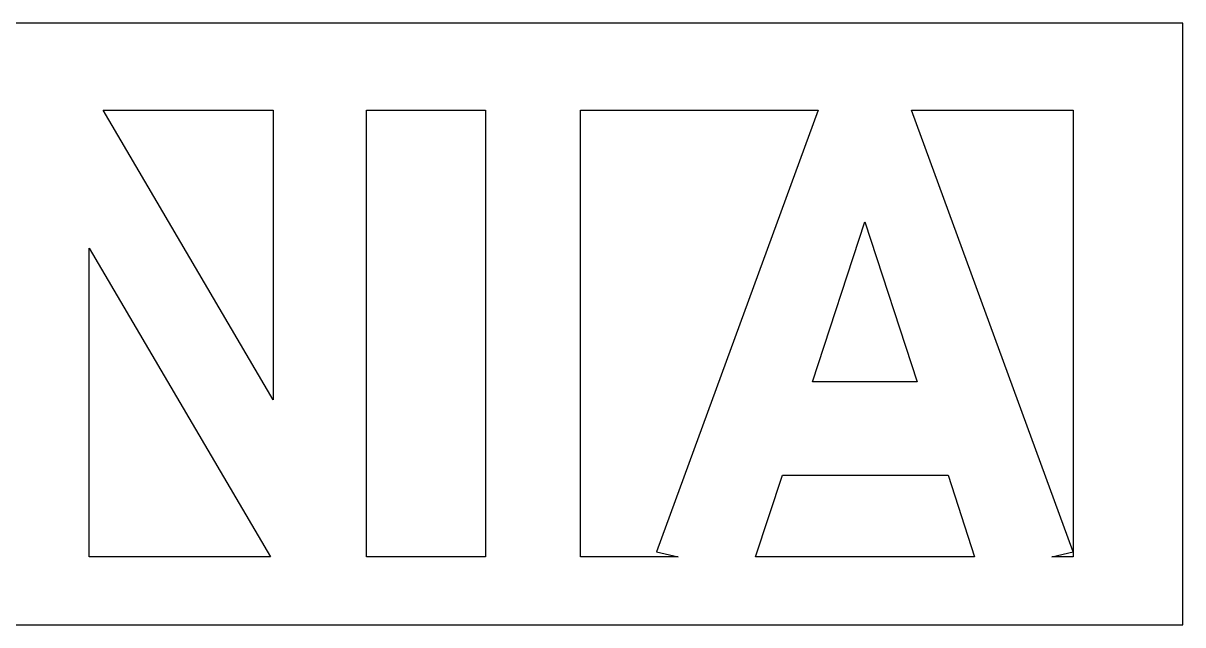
# Model space of a CAD drawing. Extents: x 0 to 338, y -186 to -55.
# Drawn here: x 266 to 337.4, y -186.4 to -149.3 of the extents above; entities that cross this region are included whole.
import ezdxf

# ---------------------------------------------------------------- set-up
doc = ezdxf.new("R2010")
doc.units = 0
doc.layers.add('CALQUE_1', color=7, linetype='CONTINUOUS')

# ---------------------------------------------------------------- blocks, each defined once
blk = doc.blocks.new('BLOCK_6')
at = {"layer": 'CALQUE_1', "color": 250}
for points in [[(0, -149.259), (0, -186.377), (337.44, -186.377), (337.44, -149.259), (0, -149.259)], [(270.892, -154.618), (281.372, -154.618), (281.372, -172.505), (270.892, -154.618)], [(287.134, -154.618), (294.459, -154.618), (294.459, -182.185), (287.134, -182.185), (287.134, -154.618)], [(305.006, -181.881), (306.333, -182.185), (300.319, -182.185), (300.319, -154.618), (314.974, -154.618), (305.006, -181.881)], [(330.691, -181.881), (330.691, -182.185), (329.364, -182.185), (330.691, -181.881), (320.723, -154.618), (330.691, -154.618), (330.691, -181.881)], [(314.626, -171.382), (317.848, -161.519), (321.071, -171.382), (314.626, -171.382)], [(270.043, -163.13), (281.207, -182.185), (270.043, -182.185), (270.043, -163.13)], [(322.976, -177.144), (324.602, -182.185), (311.103, -182.185), (312.77, -177.144), (322.976, -177.144)]]:
    blk.add_lwpolyline(points, dxfattribs=at)
blk = doc.blocks.new('BLOCK_5')
at = {"layer": 'CALQUE_1'}
blk.add_blockref('BLOCK_6', (0, 0), dxfattribs=at)

msp = doc.modelspace()

# ---------------------------------------------------------------- block references
at = {"layer": 'CALQUE_1'}
msp.add_blockref('BLOCK_5', (0, 0), dxfattribs=at)

doc.saveas('drawing.dxf')
